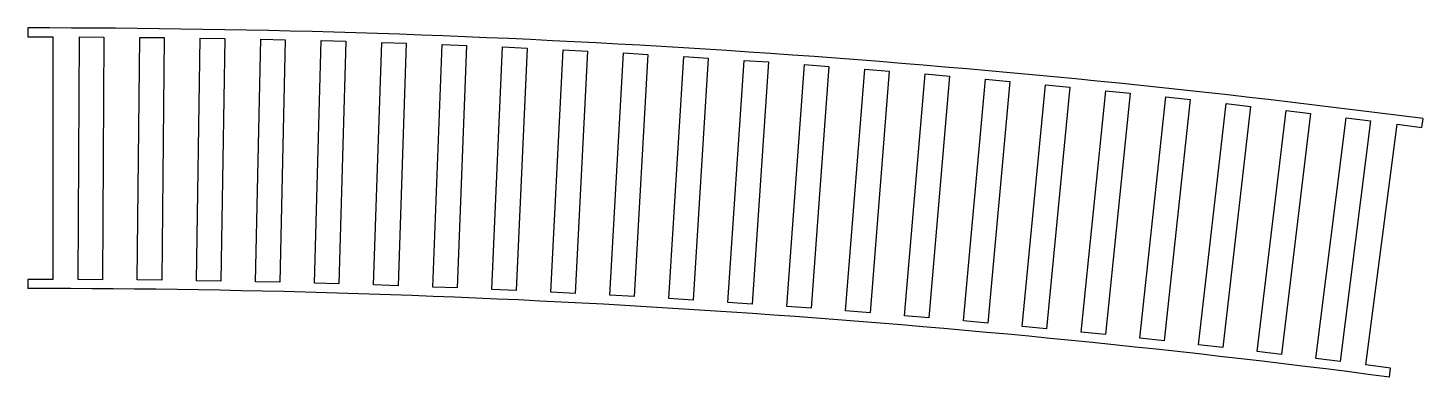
# Model space of a CAD drawing. Header units: millimetres. Extents: x -167 to 167, y -42 to 42.
import ezdxf

# ---------------------------------------------------------------- set-up
doc = ezdxf.new("R2010")
doc.units = ezdxf.units.MM
doc.layers.add('CUTOUTS', color=1, linetype='CONTINUOUS')
doc.layers.add('PERIMETER', color=5, linetype='CONTINUOUS')

msp = doc.modelspace()

# ---------------------------------------------------------------- linework, layer by layer
at = {"layer": 'CUTOUTS'}
for p, q in [((-154.9, -18.45), (-154.62, 39.6)), ((-154.62, 39.6), (-148.77, 39.57)), ((-148.77, 39.57), (-149.05, -18.48)), ((-140.76, -18.54), (-140.15, 39.5)), ((-140.15, 39.5), (-134.3, 39.44)), ((-134.3, 39.44), (-134.91, -18.61)), ((-126.62, -18.72), (-125.67, 39.32)), ((-125.67, 39.32), (-119.82, 39.23)), ((-119.82, 39.23), (-120.77, -18.81)), ((-112.48, -18.97), (-111.2, 39.07)), ((-111.2, 39.07), (-105.35, 38.94)), ((-105.35, 38.94), (-106.63, -19.1)), ((-98.34, -19.31), (-96.73, 38.72)), ((-96.73, 38.72), (-90.88, 38.56)), ((-90.88, 38.56), (-92.49, -19.47)), ((-84.2, -19.72), (-82.26, 38.3)), ((-82.26, 38.3), (-76.41, 38.1)), ((-76.41, 38.1), (-78.35, -19.92)), ((-70.07, -20.22), (-67.79, 37.79)), ((-67.79, 37.79), (-61.95, 37.56)), ((-61.95, 37.56), (-64.22, -20.45)), ((-55.94, -20.79), (-53.33, 37.2)), ((-53.33, 37.2), (-47.49, 36.93)), ((-47.49, 36.93), (-50.09, -21.06)), ((-41.81, -21.45), (-38.87, 36.52)), ((-38.87, 36.52), (-33.03, 36.23)), ((-33.03, 36.23), (-35.97, -21.75)), ((-27.69, -22.19), (-24.42, 35.77)), ((-24.42, 35.77), (-18.58, 35.44)), ((-18.58, 35.44), (-21.85, -22.52)), ((-13.57, -23.01), (-9.97, 34.93)), ((-9.97, 34.93), (-4.13, 34.56)), ((-4.13, 34.56), (-7.73, -23.37)), ((0.55, -23.91), (4.48, 34)), ((4.48, 34), (10.31, 33.61)), ((10.31, 33.61), (6.38, -24.31)), ((14.65, -24.89), (18.92, 33)), ((18.92, 33), (24.75, 32.57)), ((24.75, 32.57), (20.49, -25.32)), ((28.76, -25.96), (33.35, 31.91)), ((33.35, 31.91), (39.18, 31.45)), ((39.18, 31.45), (34.59, -26.42)), ((42.85, -27.1), (47.78, 30.74)), ((47.78, 30.74), (53.61, 30.25)), ((53.61, 30.25), (48.68, -27.59)), ((56.94, -28.32), (62.2, 29.49)), ((62.2, 29.49), (68.02, 28.96)), ((68.02, 28.96), (62.77, -28.85)), ((71.02, -29.63), (76.61, 28.16)), ((76.61, 28.16), (82.43, 27.59)), ((82.43, 27.59), (76.85, -30.19)), ((85.1, -31.01), (91.02, 26.74)), ((91.02, 26.74), (96.84, 26.14)), ((96.84, 26.14), (90.92, -31.61)), ((99.17, -32.48), (105.41, 25.24)), ((111.23, 24.61), (104.98, -33.1)), ((105.41, 25.24), (111.23, 24.61)), ((113.22, -34.02), (119.8, 23.66)), ((119.8, 23.66), (125.61, 22.99)), ((125.61, 22.99), (119.04, -34.68)), ((127.27, -35.65), (134.18, 21.99)), ((139.99, 21.29), (133.08, -36.34)), ((134.18, 21.99), (139.99, 21.29)), ((141.31, -37.35), (148.55, 20.24)), ((148.55, 20.24), (154.35, 19.51)), ((154.35, 19.51), (147.11, -38.08)), ((-149.05, -18.48), (-154.9, -18.45)), ((-134.91, -18.61), (-140.76, -18.54)), ((-120.77, -18.81), (-126.62, -18.72)), ((-106.63, -19.1), (-112.48, -18.97)), ((-92.49, -19.47), (-98.34, -19.31)), ((-78.35, -19.92), (-84.2, -19.72)), ((-64.22, -20.45), (-70.07, -20.22)), ((-50.09, -21.06), (-55.94, -20.79)), ((-35.97, -21.75), (-41.81, -21.45)), ((-21.85, -22.52), (-27.69, -22.19)), ((-7.73, -23.37), (-13.57, -23.01)), ((6.38, -24.31), (0.55, -23.91)), ((20.49, -25.32), (14.65, -24.89)), ((34.59, -26.42), (28.76, -25.96)), ((48.68, -27.59), (42.85, -27.1)), ((62.77, -28.85), (56.94, -28.32)), ((76.85, -30.19), (71.02, -29.63)), ((90.92, -31.61), (85.1, -31.01)), ((104.98, -33.1), (99.17, -32.48)), ((119.04, -34.68), (113.22, -34.02)), ((133.08, -36.34), (127.27, -35.65)), ((147.11, -38.08), (141.31, -37.35))]:
    msp.add_line(p, q, dxfattribs=at)
at = {"layer": 'PERIMETER'}
for p, q in [((-166.93, 41.76), (-166.93, 39.61)), ((-166.93, 39.61), (-160.93, 39.61)), ((-160.93, 39.61), (-160.93, -18.44)), ((166.66, 17.92), (166.94, 20.05)), ((153.2, -38.86), (160.71, 18.7)), ((160.71, 18.7), (166.66, 17.92)), ((-160.93, -18.44), (-166.93, -18.44)), ((-166.93, -18.44), (-166.93, -20.59)), ((159.15, -39.64), (153.2, -38.86)), ((158.87, -41.77), (159.15, -39.64))]:
    msp.add_line(p, q, dxfattribs=at)
for radius, start, end in [(2577.32, 82.55849, 90.00167), (2514.97, 82.55845, 90.00171)]:
    msp.add_arc((-166.86, -2535.56), radius, start, end, dxfattribs=at)

doc.saveas('drawing.dxf')
